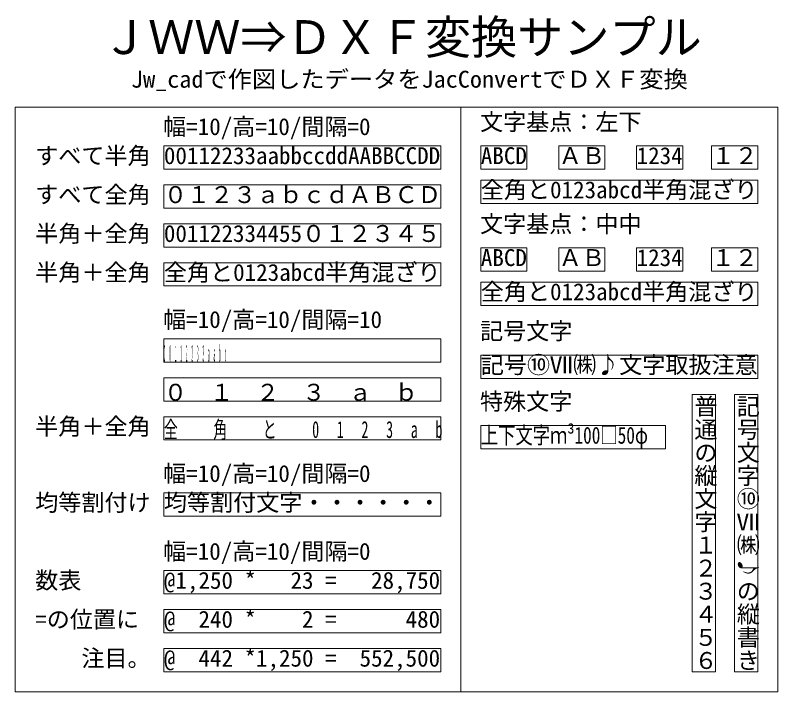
# Model space of a CAD drawing. Units: millimetres on the paper. Extents: x -162 to 168, y -144 to 149.
import ezdxf
from ezdxf.enums import TextEntityAlignment as Align

# ---------------------------------------------------------------- set-up
doc = ezdxf.new("R2010")
doc.units = ezdxf.units.MM
doc.layers.add('0-0', color=3, linetype='Continuous')
doc.layers.add('0-2', color=7, linetype='Continuous')
doc.layers.add('0-1', color=4, linetype='Continuous', lineweight=18)
doc.layers.add('0-3', color=7, linetype='Continuous', lineweight=18)
doc.styles.add('@ＭＳ ゴシック', font='')
doc.styles.add('ＭＳ ゴシック', font='')
doc.styles.get('@ＭＳ ゴシック').set_extended_font_data('@MS Gothic')
doc.styles.get('ＭＳ ゴシック').set_extended_font_data('MS Gothic')

msp = doc.modelspace()

# ---------------------------------------------------------------- linework, layer by layer
at = {"layer": '0-1'}
for p, q in [((-97.806, 92.437), (22.194, 92.437)), ((22.194, 92.437), (22.194, 82.365)), ((39.524, 92.437), (39.524, 82.365)), ((73.281, 92.437), (73.281, 82.365)), ((107.038, 92.437), (107.038, 82.365)), ((139.524, 92.437), (139.524, 82.365)), ((39.524, 82.365), (59.524, 82.365)), ((73.281, 82.365), (93.281, 82.365)), ((107.038, 82.365), (127.038, 82.365)), ((139.524, 82.365), (159.524, 82.365)), ((39.524, 77.647), (39.524, 67.575)), ((-97.806, 75.582), (22.194, 75.582)), ((22.194, 75.582), (22.194, 65.51)), ((39.524, 67.575), (159.524, 67.575)), ((-97.806, 58.728), (22.194, 58.728)), ((22.194, 58.728), (22.194, 48.655)), ((39.524, 48.246), (39.524, 38.174)), ((73.281, 48.246), (73.281, 38.174)), ((107.038, 48.246), (107.038, 38.174)), ((139.524, 48.246), (139.524, 38.174)), ((-97.806, 41.873), (22.194, 41.873)), ((22.194, 41.873), (22.194, 31.801)), ((39.524, 38.174), (59.524, 38.174)), ((73.281, 38.174), (93.281, 38.174)), ((107.038, 38.174), (127.038, 38.174)), ((139.524, 38.174), (159.524, 38.174)), ((39.524, 33.456), (39.524, 23.384)), ((39.524, 23.384), (159.524, 23.384)), ((-97.806, 8.896), (22.194, 8.896)), ((22.194, 8.896), (22.194, -1.176)), ((39.524, 1.843), (159.524, 1.843)), ((159.524, 1.843), (159.524, -8.23)), ((-97.806, -7.958), (22.194, -7.958)), ((22.194, -7.958), (22.194, -18.031)), ((131.069, -15.281), (141.142, -15.281)), ((131.069, -135.281), (131.069, -15.281)), ((149.451, -15.281), (159.524, -15.281)), ((149.451, -135.281), (149.451, -15.281)), ((-97.806, -24.813), (22.194, -24.813)), ((22.194, -24.813), (22.194, -34.885)), ((39.524, -28.646), (39.524, -38.718)), ((39.524, -38.718), (119.524, -38.718)), ((-97.806, -57.79), (22.194, -57.79)), ((22.194, -57.79), (22.194, -67.862)), ((-97.806, -91.499), (22.194, -91.499)), ((22.194, -91.499), (22.194, -101.572)), ((-97.806, -108.354), (22.194, -108.354)), ((22.194, -108.354), (22.194, -118.426)), ((-97.806, -125.209), (22.194, -125.209)), ((22.194, -125.209), (22.194, -135.281))]:
    msp.add_line(p, q, dxfattribs=at)
for points in [[(-97.806, 92.437), (-97.806, 82.365), (22.194, 82.365)], [(39.524, 92.437), (59.524, 92.437), (59.524, 82.365)], [(73.281, 92.437), (93.281, 92.437), (93.281, 82.365)], [(107.038, 92.437), (127.038, 92.437), (127.038, 82.365)], [(139.524, 92.437), (159.524, 92.437), (159.524, 82.365)], [(39.524, 77.647), (159.524, 77.647), (159.524, 67.575)], [(-97.806, 75.582), (-97.806, 65.51), (22.194, 65.51)], [(-97.806, 58.728), (-97.806, 48.655), (22.194, 48.655)], [(39.524, 48.246), (59.524, 48.246), (59.524, 38.174)], [(73.281, 48.246), (93.281, 48.246), (93.281, 38.174)], [(107.038, 48.246), (127.038, 48.246), (127.038, 38.174)], [(139.524, 48.246), (159.524, 48.246), (159.524, 38.174)], [(-97.806, 41.873), (-97.806, 31.801), (22.194, 31.801)], [(39.524, 33.456), (159.524, 33.456), (159.524, 23.384)], [(-97.806, 8.896), (-97.806, -1.176), (22.194, -1.176)], [(39.524, 1.843), (39.524, -8.23), (159.524, -8.23)], [(-97.806, -7.958), (-97.806, -18.031), (22.194, -18.031)], [(131.069, -135.281), (141.142, -135.281), (141.142, -15.281)], [(149.451, -135.281), (159.524, -135.281), (159.524, -15.281)], [(-97.806, -24.813), (-97.806, -34.885), (22.194, -34.885)], [(39.524, -28.646), (119.524, -28.646), (119.524, -38.718)], [(-97.806, -57.79), (-97.806, -67.862), (22.194, -67.862)], [(-97.806, -91.499), (-97.806, -101.572), (22.194, -101.572)], [(-97.806, -108.354), (-97.806, -118.426), (22.194, -118.426)], [(-97.806, -125.209), (-97.806, -135.281), (22.194, -135.281)]]:
    msp.add_lwpolyline(points, dxfattribs=at)
at = {"layer": '0-3'}
for p, q in [((-162.229, -143.946), (-162.229, 109.282)), ((-162.229, 109.282), (168.189, 109.282)), ((30.859, 109.282), (30.859, -143.946)), ((168.189, 109.282), (168.189, -143.946)), ((-162.229, -143.946), (168.189, -143.946))]:
    msp.add_line(p, q, dxfattribs=at)

# ---------------------------------------------------------------- texts
at = {"layer": '0-0', "style": 'ＭＳ ゴシック'}
for s, height, p in [('ＪＷＷ⇒ＤＸＦ変換サンプル', 14.66, (-124.636, 127.824)), ('文字基点：左下', 7.331, (39.188, 97.002)), ('幅=10/高=10/間隔=0', 7.331, (-98.142, 94.937)), ('すべて半角', 7.331, (-153.564, 82.365)), ('すべて全角', 7.331, (-153.564, 65.51)), ('文字基点：中中', 7.331, (39.188, 52.811)), ('半角＋全角', 7.331, (-153.564, 48.655)), ('半角＋全角', 7.331, (-153.564, 31.801)), ('幅=10/高=10/間隔=10', 7.331, (-98.142, 11.396)), ('記号文字', 7.331, (39.188, 6.407)), ('特殊文字', 7.331, (39.188, -24.081)), ('半角＋全角', 7.331, (-153.564, -34.885)), ('幅=10/高=10/間隔=0', 7.331, (-98.142, -55.29)), ('均等割付け', 7.331, (-153.564, -67.862)), ('幅=10/高=10/間隔=0', 7.331, (-98.142, -88.999)), ('数表', 7.331, (-153.564, -101.572)), ('=の位置に', 7.331, (-153.564, -118.426)), ('\u3000\u3000注目。', 7.331, (-153.564, -135.281))]:
    msp.add_text(s, height=height, dxfattribs=at).set_placement(p, align=Align.BOTTOM_LEFT)
at = {"layer": '0-0', "style": 'ＭＳ ゴシック', "width": 1.05}
msp.add_text('Jw_cadで作図したデータをJacConvertでＤＸＦ変換', height=7.331, dxfattribs=at).set_placement((-112.08, 115.473), align=Align.BOTTOM_LEFT)
at = {"layer": '0-2', "style": 'ＭＳ ゴシック'}
for s, p in [('00112233aabbccddAABBCCDD', (-97.806, 82.365)), ('ABCD', (39.524, 82.365)), ('ＡＢ', (73.281, 82.365)), ('1234', (107.038, 82.365)), ('１２', (139.524, 82.365)), ('全角と0123abcd半角混ざり', (39.524, 67.575)), ('０１２３ａｂｃｄＡＢＣＤ', (-97.806, 65.51)), ('001122334455０１２３４５', (-97.806, 48.655)), ('ABCD', (39.524, 38.21)), ('ＡＢ', (73.281, 38.21)), ('1234', (107.038, 38.21)), ('１２', (139.524, 38.21)), ('全角と0123abcd半角混ざり', (-97.806, 31.801)), ('全角と0123abcd半角混ざり', (39.524, 23.42)), ('記号⑩Ⅶ㈱♪文字取扱注意', (39.524, -8.23)), ('均等割付文字・・・・・・', (-97.806, -67.862)), ('@1,250 *   23 =   28,750', (-97.806, -101.572)), ('@  240 *    2 =      480', (-97.806, -118.426)), ('@  442 *1,250 =  552,500', (-97.806, -135.281))]:
    msp.add_text(s, height=7.331, dxfattribs=at).set_placement(p, align=Align.BOTTOM_LEFT)
at = {"layer": '0-2', "style": '@ＭＳ ゴシック'}
for s, p in [('普通の縦文字１２３４５６', (131.069, -15.281)), ('記号文字⑩Ⅶ㈱♪の縦書き', (149.451, -15.281))]:
    msp.add_text(s, height=7.331, rotation=270, dxfattribs=at).set_placement(p, align=Align.BOTTOM_LEFT)
at = {"layer": '0-2', "style": 'ＭＳ ゴシック', "width": 0.75}
msp.add_text('上下文字ｍ³100□50φ', height=7.331, dxfattribs=at).set_placement((39.524, -38.718), align=Align.BOTTOM_LEFT)
at = {"layer": '0-2', "char_height": 7.331, "attachment_point": 7, "style": 'ＭＳ ゴシック'}
for s, insert in [('\\T4;\\W0.1;00112233aabb', (-97.806, -1.176)), ('\\T2;０１２３ａｂ', (-97.806, -18.031)), ('\\T3.57;\\W0.6;全角と0123ab', (-97.806, -34.885))]:
    msp.add_mtext(s, dxfattribs=dict(at, insert=insert))

doc.saveas('drawing.dxf')
